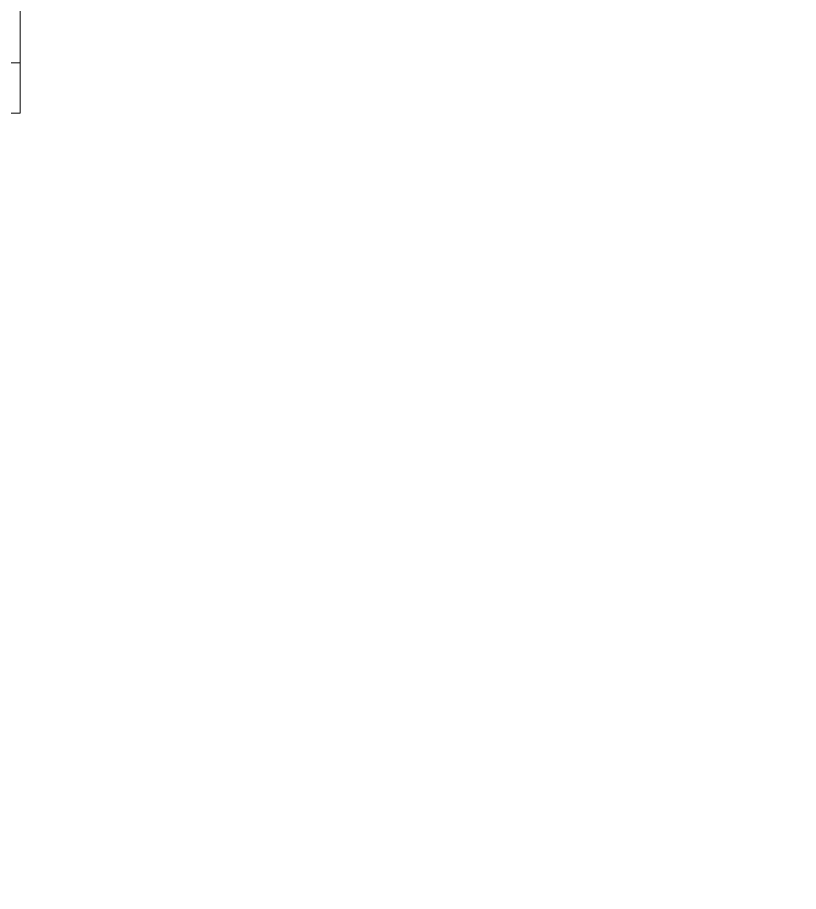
# Model space of a CAD drawing. Extents: x -2749 to 23780, y -1311 to 8245.
# Drawn here: x 7909.2 to 7986.9, y 2685.6 to 2772.5 of the extents above; entities that cross this region are included whole.
import ezdxf

# ---------------------------------------------------------------- set-up
doc = ezdxf.new("R2010")
doc.units = 0
doc.header["$MEASUREMENT"] = 0
for name, color, linetype, lineweight in [('06D', 9, 'Continuous', 9), ('14', 9, 'Continuous', 9), ('35', 9, 'Continuous', 9)]:
    doc.layers.add(name, color=color, linetype=linetype, lineweight=lineweight)

# ---------------------------------------------------------------- blocks, each defined once
blk = doc.blocks.new('1.KAT PLANI')
at = {"layer": '14'}
blk.add_lwpolyline([(7982, 2819.3), (7982, 2803), (7980, 2803), (7909.5, 2803), (7909.5, 2785), (7909.5, 2763), (7890.5, 2763), (7890.5, 2783), (7704.5, 2783), (7704.5, 2763), (7685.5, 2763), (7685.5, 2783), (7159.5, 2783), (7159.5, 2517), (7685.5, 2517), (7685.5, 2657), (7704.5, 2657), (7704.5, 2627), (7890.5, 2627), (7890.5, 2657), (7909.5, 2657), (7909.5, 2580)], dxfattribs=at)

msp = doc.modelspace()

# ---------------------------------------------------------------- linework, layer by layer
at = {"layer": '35'}
msp.add_lwpolyline([(10004.839, 1897.894, 0.099521), (7703.07, 1167.165), (7703.07, 1167.165), (7647.151, 1268.131, 0.006902), (7497.581, 1182.573), (7497.581, 1835), (7909.5, 1835), (7909.5, 2075), (7894.5, 2075), (7894.5, 2325), (7909.5, 2325), (7909.5, 2483.5), (7895.443, 2489.8), (7892.5, 2489.8), (7892.5, 2570.2), (7895.5, 2570.2), (7909.5, 2576.5), (7909.5, 2652), (7890.5, 2652), (7890.5, 2768), (7909.5, 2768), (7909.5, 2803), (8525.5, 2803)], format="xyb", dxfattribs=at)

# ---------------------------------------------------------------- block references
at = {"layer": '06D'}
msp.add_blockref('1.KAT PLANI', (0, 0), dxfattribs=at)

doc.saveas('drawing.dxf')
